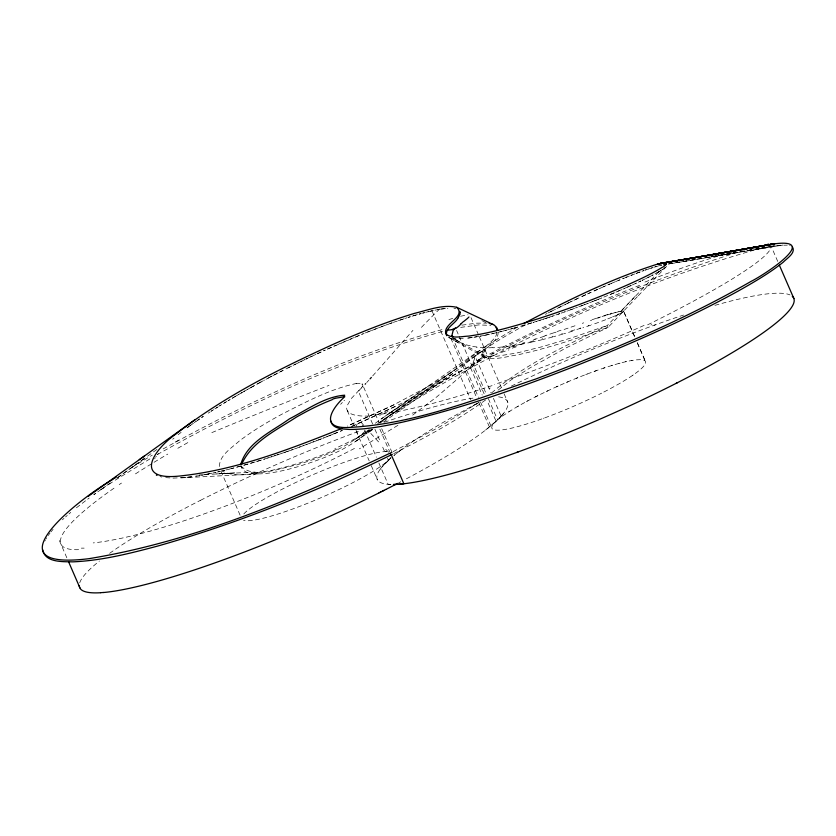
<?xml version="1.0" encoding="UTF-8"?>
<svg xmlns="http://www.w3.org/2000/svg" width="836" height="836" viewBox="0 0 836 836"><rect width="100%" height="100%" fill="white"/><g stroke="black" fill="none" stroke-linecap="round" stroke-linejoin="round"><path stroke-width="0.63" stroke-dasharray="4.18 3.13" d="M498.068 332.247C498.946 342.791 480.428 347.828 483.668 356.941C494.494 360.797 506.459 356.418 517.411 354.903C548.374 348.184 578.47 338.089 608.2 327.252L637.69 296.331M474.608 358.592L472.988 362.887L470.407 366.68L460.082 376.743L436.841 396.818L411.636 415.9M496.866 332.488C496.385 342.394 476.802 347.442 483.856 357.066L448.869 337.451M347.588 404.875L351.444 398.354L361.173 388.061M44.82 541.091L45.374 540.025M45.98 538.927L46.659 537.809M154.608 458.87L155.13 458.034M155.695 457.167L156.301 456.299M48.195 535.51L49.972 533.107M380.223 469.174L380.746 468.474A182.175 26.93 -23.5 0 1 381.791 467.157L390.882 458.076M157.638 454.502L158.37 453.582M503.314 413.642L502.655 414.457M50.954 531.874L53.086 529.345M390.872 457.731L388.677 460.04M502.54 414.593L500.127 417.279A232.596 34.38 -23.5 0 1 496.061 421.26A84.028 12.425 -23.5 0 0 493.857 423.518L492.488 425.378A83.663 12.362 -23.5 0 0 491.767 427.541A83.736 12.373 -23.5 0 0 597.918 395.01M372.668 375.939L412.932 330.387M501.903 415.325L503.032 413.998A233.275 34.485 -23.5 0 0 498.204 396.786M501.527 415.753L500.837 416.516A233.087 34.454 -23.5 0 1 496.061 421.26L495.936 421.375M368.875 380.192L366.732 382.533M344.495 400.225L343.983 400.768M340.639 404.29L342.332 402.503M658.904 271.679L607.417 325.413C567.351 344.996 525.74 363.524 491.662 392.878M622.12 309.957L636.886 294.491M384.821 463.792L380.62 468.641A227.12 33.576 -23.5 0 0 390.935 484.472M666.605 266.37L637.189 296.843M385.856 462.747L389.43 459.361A227.12 33.576 -23.5 0 1 390.496 458.41M389.357 459.392L388.552 460.166M361.789 387.705L358.33 391.091L373.358 425.66M62.407 519.814L63.964 518.372M495.873 421.428L495.633 421.657A233.275 34.485 -23.5 0 1 404.593 479.76M65.584 516.92L67.256 515.436M172.718 439.234L174.024 438.116M68.98 513.941L70.767 512.426M470.908 367.38C480.136 362.082 495.372 341.015 475.057 356.126L490.962 392.711M498.057 390.193L511.36 379.722L530.808 367.38L566.495 347.713L608.075 327.357L607.417 325.413L573.663 337.18L542.71 346.585L516.606 353.053L496.281 356.324L488.59 356.533L483.96 355.687L453.582 338.674M470.543 367.683L482.194 395.041M365.395 430.958C346.303 448.765 320.888 457.313 296.487 465.035C280.896 467.617 253.82 479.718 241.092 466.028M379.962 423.256L383.787 420.163M485.58 430.059L496.061 421.26L486.96 400.319M372.438 429.589L365.52 433.905L359.762 434.783M372.657 429.38L371.717 430.143M178.162 434.699L181.099 432.369M369.261 430.341C349.688 449.131 323.678 458.692 298.253 466.603C285.828 470.177 273.121 473.27 260.153 473.866C253.517 473.907 243.548 474.211 241.196 466.321M76.431 507.786L86.923 499.719M665.289 267.551L664.568 268.095M400.245 450.479L393.913 455.495A227.12 33.576 -23.5 0 1 479.676 402.168M665.613 267.29L661.725 269.997M87.675 499.165L89.17 498.057M187.369 427.593L190.702 425.148M375.333 423.235L383.034 417.676M485.622 399.942C456.728 420.821 425.169 437.688 393.422 453.76M156.928 449.444L115.692 479.038M186.94 427.875L189.02 426.381M100.842 489.687L110.383 482.842M101.177 489.426L93.82 494.703L96.213 493.01M102.232 488.673L108.534 484.159M116.946 478.129L145.339 457.773M379.878 422.337L383.839 419.526M190.002 425.67L203.326 416.38L201.434 417.645M517.421 327.043L484.598 346.93L453.279 370.86L431.261 384.873L391.875 405.826L347.598 426.015M351.831 426.391C389.722 409.577 427.98 392.209 461.347 367.286C480.784 350.148 503.282 337.033 525.928 324.629M194.161 422.682L195.927 421.428M385.093 416.244L430.55 384.57M377.705 423.643L453.279 370.86M355.666 441.439L372.783 429.485M383.473 422.013L454.084 372.699M381.028 419.097L479.488 350.451M354.861 439.59L369.397 429.443M381.833 420.936L484.337 349.49M479.101 402.2L440.823 426.182L392.617 451.921M633.249 374.925L632.779 375.249M385.887 418.094C501.203 344.85 627.136 286.414 758.555 248.804M197.735 420.174L199.574 418.92M101.146 489.572L103.685 487.837M389.346 413.329C497.723 344.725 615.818 291.053 737.969 252.117M108.889 484.337L114.26 480.794M208.227 413.162L210.181 411.866M397.915 425.284L359.375 448.838M115.18 480.198L152.006 457.616M508.591 411.981L509.918 411.145M218.384 406.651L211.163 411.228L217.318 407.31M131.586 467.502L152.267 455.15M480.815 358.519L472.894 363.294L486.291 393.944M662.269 269.652L659.29 271.47M226.964 401.385L219.419 406.003L225.856 402.053M230.255 399.399L228.04 400.726L243.151 391.875M660.565 270.718L656.427 273.09M232.481 398.082L233.986 397.194M234.738 396.745L250.215 387.894M517.056 406.818L518.571 405.941M175.194 442.139L180.576 439.078M157.387 454.502C247.874 404.049 342.655 359.501 442.641 331.453M658.611 271.857L654.013 274.407L654.839 273.957M243.934 391.436L259.829 382.595M163.166 448.911C252.493 399.859 345.749 356.063 444.261 329.008M250.999 387.444L264.448 380.108M260.644 382.156L263.079 380.84M526.387 401.604L528.038 400.716M473.186 405.617L477.523 403.307M480.094 360.734L480.909 360.306M269.652 377.339L265.534 379.523L279.621 372.145M270.477 376.9L272.128 376.033M652.268 275.326L653.156 274.856L650.429 276.277L651.359 275.796M272.954 375.604L284.376 369.721M545.396 314.346L547.058 313.49M280.457 371.717L282.976 370.432M200.494 500.325L206.001 497.545A233.275 34.485 -23.5 0 1 360.4 430.718M535.259 396.964L537.945 395.616M548.176 312.925L555.459 309.247M601.648 393.15L598.628 394.665M550.412 311.786L565.617 304.241M304.68 359.699L285.494 369.146L292.245 365.771M293.091 365.353L295.63 364.099M558.845 307.564L569.013 302.601M298.17 362.845L304.962 359.564M394.174 404.697L347.306 426.13M394.979 406.536L351.528 426.506M567.31 303.426L577.457 298.588M307.512 358.341L305.809 359.156L322.748 351.214M570.706 301.786L572.399 300.981M546.253 391.561L548.04 390.705M308.359 357.933L315.987 354.339M639.812 281.481L640.972 280.927L637.419 282.599L638.631 282.035M575.21 299.654L585.817 294.7M483.198 357.369L484.566 356.742M581.919 296.498L590.77 292.433M636.186 283.174L632.382 284.919L636.415 283.059M317.116 353.827L324.995 350.2M651.829 324.567L650.899 324.985M323.595 350.827L325.277 350.065M587.468 293.938L597.27 289.517M556.348 386.869L558.145 386.054M331.16 347.421L326.124 349.678L362.97 333.877M629.748 286.1L631.075 285.504M631.316 285.389L622.82 289.151M594.03 290.959L606.748 285.369L603.623 286.717M333.668 346.303L336.166 345.195M628.4 286.706L615.463 292.307L621.388 289.779M598.869 288.807L600.467 288.106M338.653 344.098L341.14 343.021M337.127 448.984C315.977 458.065 294.042 465.401 271.564 470.396C255.492 472.716 236.713 479.049 221.509 470.668M343.617 341.955L353.649 337.713M566.359 382.46L568.135 381.697M607.762 284.93L614.335 282.14M608.284 284.7L609.82 284.052M611.335 283.404L620.166 279.715M613.948 292.945L607.73 295.516M615.808 281.523L624.377 278.001L622.987 278.566M614.439 292.725L602.923 297.47L604.532 296.822M355.812 336.803L364.141 333.407M333.668 433.988L342.363 430.404L323.156 438.189M576.171 378.363L577.895 377.663M637.743 287.375L638.997 286.873M332.791 434.344L328.423 436.099M625.746 277.458L627.105 276.915M601.293 298.128L598.001 299.445M625.453 277.573L629.769 275.859L628.442 276.382M594.668 300.751L601.826 297.909M327.545 436.455L296.822 448.127M367.673 331.996L379.105 327.566M365.332 332.927L387.904 324.316M596.34 300.093L589.599 302.726L592.985 301.409M322.278 438.534L317.889 440.248M631.065 275.357L632.361 274.856M492.059 353.628L493.658 353.011M630.783 275.472L634.869 273.894L633.625 274.365M317.011 440.593L294.491 448.953M585.681 374.601L587.332 373.974M587.886 303.384L584.448 304.691M580.978 305.997L588.45 303.165M636.102 273.424L640.825 271.669M636.071 273.445L644.138 270.477L641.954 271.261M381.341 326.73L394.268 322.048M582.713 305.349L575.722 307.951L577.477 307.303M574.541 308.38L566.871 311.159M543.964 418.157L543.421 418.355M572.2 309.236L561.531 313.051L565.094 311.786M655.476 324.776L654.212 325.246M594.051 371.477L596.35 370.651M390.046 323.542L392.168 322.78M291.586 449.998L293.331 449.381L276.047 455.338M290.719 450.301L286.372 451.827M646.249 269.746L645.204 270.101L652.906 267.541M501.934 350.023L503.69 349.417M557.957 314.294L559.744 313.667M393.348 322.382L406.327 317.993M549.022 317.325L560.339 313.458M285.504 452.119L263.361 459.445M398.385 320.627L407.122 317.743M588.868 325.267L588.126 325.517M564.112 329.457L575.053 325.768M582.274 323.323L583.716 322.842M545.469 318.506L554.383 315.517M590.435 320.585L591.731 320.146M603.446 368.195L604.867 367.725M554.289 332.749L556.076 332.153M511.35 346.835L514.203 345.895M597.865 318.108L599.004 317.732M544.1 336.124L545.95 335.518M275.19 455.62L263.654 459.34M648.266 269.056L656.176 266.548M488.935 388.426L490.23 387.998M543.693 319.08L533.117 322.456L547.246 317.92M522.991 343.021L524.883 342.405M533.619 339.562L535.51 338.946M580.581 328.015L579.818 328.255M604.491 315.956L605.463 315.642M410.131 316.792L408.24 317.377L417.404 314.597M574.771 329.854L570.957 331.025M531.372 322.999L526.189 324.577L531.968 322.811M610.228 314.148L611.032 313.897M257.551 461.242L262.525 459.706L250.204 463.447M448.932 319.571L452.704 318.432M653.762 267.269L659.708 265.587M611.503 365.604L612.788 365.217M411.991 316.217L421.386 313.49M255.084 461.995L231.394 468.641M522.772 325.601L524.475 325.089M525.05 324.911L519.386 326.583L521.068 326.092M615.003 312.716L619.236 311.567M247.79 464.147L243.004 465.506M561.729 333.742L562.377 333.554M517.703 327.075L514.38 328.015M511.099 328.924L517.17 327.21M419.149 314.106L420.863 313.625M740.351 251.437L742.702 250.79M240.643 466.164L225.814 470.031M618.891 363.461L620.03 363.148M503.115 331.046L512.729 328.475M507.87 329.792L509.479 329.363M424.186 312.727L422.546 313.166L433.633 310.459M552.7 336.229L552.063 336.396M498.486 332.205L506.271 330.22M425.806 312.298L428.941 311.525M460.584 316.248L467.972 314.754M500.012 331.829L501.558 331.443M658.371 265.942L660.942 265.294M226.901 469.78L229.137 469.215M542.783 338.758L542.104 338.925M491.077 333.951L497.608 332.404M495.476 332.937L496.971 332.571M222.501 470.846L224.685 470.323L217.308 472.037M625.527 361.779L626.509 361.549M430.456 311.159L433.393 310.501M218.196 471.849L220.338 471.358M485.465 335.163L493.992 333.282M760.509 248.355L762.411 247.947M207.882 474.043L216.075 472.319L201.236 475.266M488.234 334.578L480.146 336.218M484.107 335.445L473.949 337.284M766.048 247.195L769.486 246.557L760.541 248.114M439.057 309.404L434.814 310.198L438.837 309.414M460.699 327.388L478.6 324.911L490.889 325.403M205.896 474.42L202.019 475.141M478.861 336.448L466.185 338.308M631.326 360.577L632.141 360.431M461.921 325.162L476.259 323.177L487.012 323.093M717.121 255.691L706.901 257.478L754.197 249.421M718.396 255.471L754.156 249.232M755.43 249.013L759.266 248.344M668.601 263.988L778.462 245.293L787.272 245.147M755.472 249.212L777.187 245.512M668.194 264.009L783.332 245L668.664 264.009M771.116 246.275L775.693 245.606M196.439 476.071L200.128 475.465L195.29 476.217M441.345 308.996L447.981 308.244M440.112 309.195L447.918 308.275M187.745 477.241L194.631 476.342M468.296 338.068L472.768 337.462M356.742 383.4C330.293 388.897 306.06 401.938 282.15 414.06C267.269 422.149 252.639 430.822 239.159 441.126C231.405 448.242 218.572 455.704 219.44 467.679M187.233 477.283L192.865 476.593M184.495 477.575L172.906 478.119L164.702 477.565M186.104 477.419L179.886 477.931L258.115 473.907M463.217 338.57L453.572 338.57M216.315 473.96L234.508 472.925L199.417 474.921M385.271 451.576L386.368 451.534M221.906 473.657L257.31 472.058M84.133 548.134L81.332 548.144M453.958 308.285L455.913 308.62M161.776 477.022L160.021 476.562M789.612 245.533L790.271 245.721M481.912 320.648L487.472 323.271M452.851 338.287L457.261 340.722M448.127 337.075L458.065 342.561M388.667 452.245L383.536 447.061M378.562 441.889L368.216 430.571M363.785 425.43L361.194 422.316L362.876 426.193M357.285 433.382L356.648 430.885M488.36 398.657L497.629 419.881A83.391 12.331 -23.5 0 1 501.433 416.882L502.509 416.109A83.736 12.373 -23.5 0 1 570.027 380.902A83.736 12.373 -23.5 0 1 636.217 359.867L640.627 359.668A83.736 12.373 -23.5 0 1 602.181 392.878M634.712 336.772L623.468 310.94L634.817 337.086M637.272 342.635L645.444 361.424M773.154 250.873L777.814 261.605M637.387 343.021L645.653 362.239M471.034 317.69L478.798 335.539M479.31 336.73L502.081 389.148M504.15 393.86L507.807 402.325M493.407 398.344L501.161 416.161M456.613 330.523L458.128 334.013M459.142 336.344L484.431 394.508M452.109 336.689L478.505 397.403M480.491 401.949L492.038 428.513M450.855 338.287L476.28 396.755M478.913 402.806L489.426 426.997M431.961 310.814L470.605 399.692M363.629 387.11L379.136 422.776M381.718 428.722L392.544 453.551M379.899 429.181L389.701 451.743M374.925 429.265L380.631 442.39M382.71 447.166L385.302 453.133M387.538 458.264L388.416 460.291M364.559 430.07L376.357 457.198M378.886 463.008L388.155 484.316L389.879 484.431A227.11 33.565 -23.5 0 0 390.757 484.472M347.274 410.549L353.973 425.952M356.031 430.686L369.209 460.897M371.288 465.673L377.517 480M220.944 471.117L240.329 515.697M59.346 540.537L67.058 558.281M242.001 468.16L241.552 465.986M454.983 339.061A82.659 22.854 -6.3 0 1 454.105 338.266M459.34 341.715A85.251 24.16 -9.9 0 1 454.888 339.04M463.656 343.795A86.85 25.811 -13.1 0 1 458.682 341.903M470.187 345.655A87.592 27.369 -15.5 0 1 463.708 344.223M476.854 346.93A87.665 28.309 -16.7 0 1 469.613 346.083M484.441 347.609A87.466 28.434 -16.9 0 1 476.51 347.316M492.843 347.63A87.195 27.766 -16.5 0 1 484.337 347.891M501.945 347.024A86.934 26.428 -15.8 0 1 492.958 347.797M510.806 345.905A86.704 24.631 -15 0 1 502.3 347.013M521.633 344.171A86.505 22.488 -14.4 0 1 512.008 345.811M531.905 342.091A86.338 20.231 -13.9 0 1 522.155 344.066M542.282 339.667A86.202 17.964 -13.7 0 1 532.532 341.924M552.617 336.992A86.087 15.769 -13.6 0 1 542.992 339.458M562.764 334.139A85.972 13.71 -13.7 0 1 553.401 336.741M572.576 331.171A85.878 11.819 -14 0 1 563.61 333.846M580.853 328.203A85.774 9.509 -14.6 0 1 576.485 329.603M590.665 325.214A85.7 8.6 -14.9 0 1 582.891 327.816M598.639 322.362A85.617 7.294 -15.4 0 1 591.648 324.838M605.703 319.707A85.523 6.176 -16 0 1 599.59 321.985M611.691 317.314A85.418 5.246 -16.6 0 1 606.56 319.342M616.487 315.266A85.314 4.504 -17.3 0 1 612.391 316.99M620.019 313.615A85.199 3.94 -17.9 0 1 616.989 315.015M622.298 312.392A85.063 3.532 -18.5 0 1 620.302 313.437M622.412 312.288A84.917 3.271 -19 0 0 623.426 311.577A84.76 3.125 -19.5 0 0 623.541 311.128M623.531 311.086A84.582 3.072 -19.9 0 0 622.778 311.023A84.394 3.083 -20.2 0 0 621.211 311.222M618.849 311.713A84.185 3.125 -20.4 0 1 621.2 311.17M611.837 313.584A83.725 3.104 -20.4 0 1 615.714 312.434M607.229 314.942A83.475 2.947 -20.2 0 1 611.858 313.5M602.024 316.541A83.224 2.644 -20 0 1 607.438 314.806M596.57 318.265A82.973 2.153 -19.6 0 1 602.798 316.227M592.128 319.686A82.754 1.453 -19.2 0 1 599.37 317.283M603.958 315.695A82.586 0.575 -18.9 0 1 611.712 313.134M561.04 330.22A82.576 1.379 -18.3 0 1 554.195 332.509M553.829 332.801A82.858 2.08 -18.3 0 1 545.845 335.455M544.131 336.312A83.401 2.184 -18.2 0 1 534.758 339.385M523.973 343.335A84.175 1.254 -18.2 0 1 508.716 348.257M529.752 342.049A85 1.118 -17.8 0 1 534.288 340.576M512.249 348.152A85.46 5.538 -16.7 0 1 518.665 346.052M501.36 352.437A84.958 10.262 -14.9 0 1 508.936 349.856M489.802 356.627A83.307 15.299 -12 0 1 497.253 353.785M481.337 358.529A95.001 21.778 -9.1 0 1 483.73 357.39M368.645 431.324A80.664 1.578 -37.5 0 1 372.532 428.544M390.987 457.595A82.2 12.153 -23.5 0 1 317.962 498.998A82.2 12.153 -23.5 0 1 243.579 520.326M243.83 513.952A82.2 12.153 -23.5 0 1 314.44 474.054A82.2 12.153 -23.5 0 1 388.876 451.628M367.83 431.062A82.053 14.16 -19.8 0 1 334.86 448.556M361.978 387.371A82.095 10.429 -26.8 0 1 361.675 387.82M356.157 383.734A82.095 10.429 -26.8 0 1 360.055 383.505M511.308 386.117A227.12 33.576 -23.5 0 1 683.576 315.047M714.947 305.349A227.12 33.576 -23.5 0 1 790.01 294.92M356.105 426.412A245.032 30.556 -25.5 0 1 357.223 424.092M387.977 411.437A231.279 26.104 -35.3 0 1 379.69 415.273M384.591 419.871A227.089 31.099 -24.9 0 1 480.564 360.692M476.781 360.828A227.235 30.514 -24.9 0 1 640.376 285.034M644.964 282.056A227.444 27.191 -24.9 0 1 756.361 247.184M769.851 244.352A227.559 23.962 -24 0 1 646.542 325.371M767.866 243.495A227.559 23.962 -24 0 1 768.451 243.673M644.107 325.382A227.382 28.194 -21.6 0 1 494.473 384.487M492.07 385.626A227.204 32.991 -21.6 0 1 371.55 415.126M369.272 416.014A227.099 35.237 -22.1 0 1 347.159 405.042M421.438 327.357A242.91 50.839 -39.2 0 1 439.673 308.944M400.737 481.787A233.275 34.485 -23.5 0 1 398.793 482.811M79.723 582.838A233.275 34.485 -23.5 0 1 99.432 561.029M109.641 553.338A233.275 34.485 -23.5 0 1 200.421 500.346M384.361 422.232A233.275 34.485 -23.5 0 1 475.297 397.779M211.842 432.62A233.934 9.426 -22.1 0 1 329.008 385.375M78.615 549.68A233.599 37.505 -26.1 0 1 114.835 487.618M119.224 484.598A233.599 37.505 -26.1 0 1 121.471 483.083M135.463 473.876A233.599 37.505 -26.1 0 1 167.764 454.105M177.838 448.274A233.599 37.505 -26.1 0 1 188.842 442.045M354.474 448.43A232.93 42.803 -23.9 0 1 93.235 542.909M474.827 355.896A62.397 25.749 56.3 0 1 474.42 358.393M649.478 276.758L642.121 280.384L649.436 276.768M483.051 355.216L482.006 354.025L483.051 355.216"/><path stroke-width="1.25" d="M497.263 330.398L496.709 327.472L494.003 324.901L456.707 307.293C442.672 304.168 428.366 310.072 414.834 313.27C387.674 321.411 361.319 331.996 335.361 343.345C279.694 368.603 224.299 396.222 175.947 434.009C152.8 450.217 133.645 480.752 179.082 476.081C235.867 470.271 289.799 449.204 342.426 428.199M460.145 312.57L459.988 313.918M241.677 464.241C251.72 441.638 276.611 430.122 296.331 417.143C307.784 410.643 319.54 404.572 331.85 399.827C334.327 397.11 345.122 398.176 344.683 395.188C324.744 396.619 306.927 409.912 289.402 418.878C271.951 431.47 246.975 442.244 240.768 464.471M459.852 314.399L458.118 317.92M344.819 396.692C332.906 407.038 318.735 428.074 346.93 427.541C412.252 424.761 474.273 399.775 535.562 379.084C609.434 351.381 682.563 320.69 751.083 281.377C765.86 274.051 824.463 235.104 768.681 244.718L710.934 254.917L771.889 244.185L657.577 264.092C610.865 278.827 566.724 300.741 523.555 323.647M457.867 318.307C454.606 324.128 444.856 328.036 446.591 335.675M460.667 324.138L463.06 321.85M371.351 377.433L370.055 378.875M365.165 384.205L365.687 383.651M468.965 316.969L467.93 318.025M467.512 318.422L463.677 321.494M110.749 480.731C78.218 499.353 -12.362 571.092 88.794 558.699C194.84 541.247 295.024 498.465 391.499 452.475M139.288 459.685L195.133 419.588M88.365 496.218L144.534 455.933M111.658 480.136L113.466 478.955M114.375 478.359L116.214 477.168M385.866 489.447L386.89 488.935A233.275 34.475 -23.5 0 0 397.622 483.417M676.251 383.296L677.16 382.836M383.808 490.492L385.971 489.405M384.111 490.335L378.614 493.104M382.251 491.275L383.181 490.805M379.659 492.582L380.704 492.059M392.303 454.324C316.865 491.463 238.521 523.127 157.586 546.086C129.841 553.484 101.678 560.632 72.868 561.855C62.669 561.604 44.925 562.795 42.605 549.586M452.6 329.583L447.344 330.22M516.773 452.443L518.048 451.983M753.696 247.916L755.754 247.425M757.75 246.954L768.681 244.718M660.942 265.294L661.516 265.169M716.828 253.768L774.888 243.757L714.017 254.28M662.749 262.932C668.779 261.177 665.299 266.465 661.987 267.478C651.913 273.79 641.045 278.701 630.271 283.665C593.466 300.03 555.574 313.97 516.899 325.225C501.015 329.708 484.964 333.877 468.578 336.093C461.263 336.417 452.276 338.946 445.975 334.086C442.077 323.741 466.655 316.948 456.707 307.293M663.544 264.772L664.787 264.615M103.424 592.484L100.696 592.682M397.748 484.326L403.861 483.772L391.279 454.836L390.234 453.791M397.602 484.326L397.549 484.337A227.11 33.565 -23.5 0 1 393.537 484.483M665.142 264.584L666.302 264.594M489.123 323.375L493.344 324.577M156.342 475.067L157.001 475.402M495.947 327.493L497.911 330.408M792.309 246.724C796.384 252.827 786.76 258.418 783.154 262.253C769.193 273.424 753.623 282.338 738.094 291.116C685.248 320.115 629.926 344.359 573.945 366.607C517.902 388.426 461.002 408.637 402.335 422.201C384.853 425.942 367.129 429.599 349.176 429.443C342.781 428.993 332.226 428.983 330.795 420.916M779.371 265.19L793.897 298.577M68.604 561.823L79.911 587.844M459.925 311.4L460.113 312.162M451.858 335.758L453.122 330.617A45.457 16.051 34.6 0 1 455.662 328.255M455.411 328.057A131.095 45.99 33.8 0 1 452.36 329.394M460.699 324.159A128.075 45.144 34.3 0 1 455.735 328.308M453.007 337.023A82.659 22.854 -6.3 0 1 452.213 335.717M362.657 385.95A82.095 10.429 -26.8 0 1 362.437 386.545M362.249 384.184A82.095 10.429 -26.8 0 1 362.479 384.424M792.277 296.31A227.12 33.565 -23.5 0 1 640.961 400.559A227.12 33.565 -23.5 0 1 393.432 484.493M378.593 493.115A233.275 34.475 -23.5 0 1 103.34 592.525M100.613 592.724A233.275 34.475 -23.5 0 1 79.284 585.566M658.256 263.915L657.577 264.092L719.378 253.381L658.256 263.915M660.712 263.319L660.137 263.455L721.656 253.141L660.712 263.319"/></g></svg>
